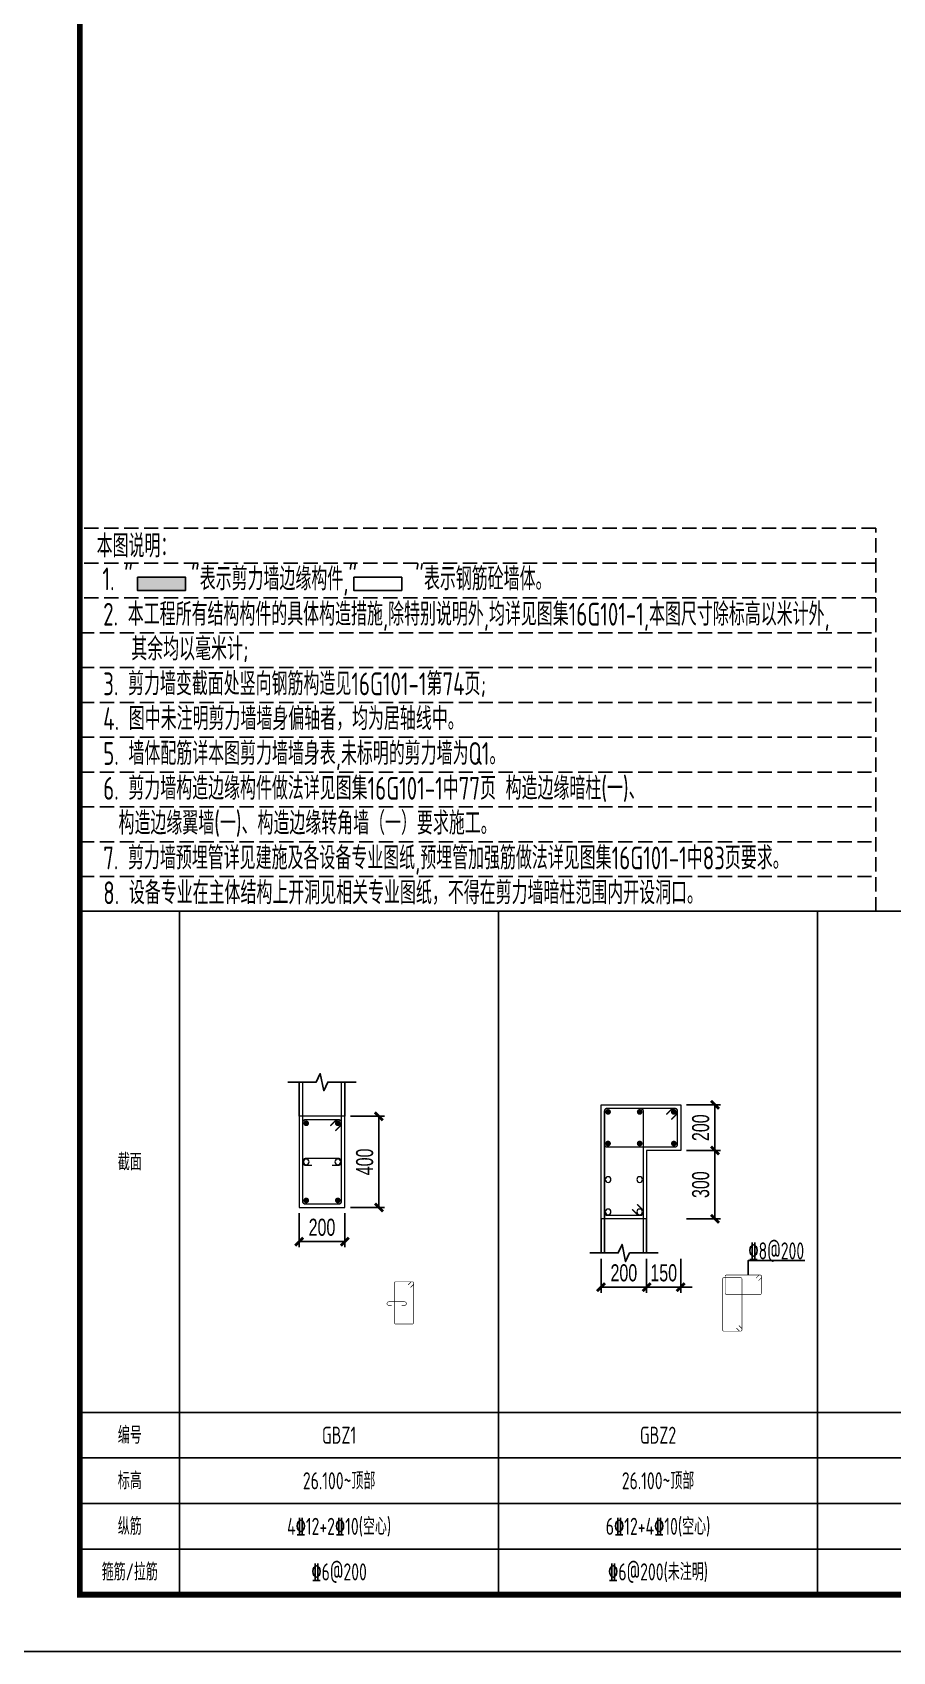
# Model space of a CAD drawing. Extents: x 393367 to 3005760, y 4998 to 826018.
# Drawn here: x 2341558 to 2356662, y 319762 to 348197 of the extents above; entities that cross this region are included whole.
import ezdxf
from ezdxf.enums import TextEntityAlignment as Align

# ---------------------------------------------------------------- set-up
doc = ezdxf.new("R2010")
doc.units = 0
doc.header["$LTSCALE"] = 1000
doc.linetypes.add('DASH', pattern=[0.35, 0.25, -0.1])
doc.layers.get('0').update_dxf_attribs({"linetype": 'CONTINUOUS'})
doc.layers.get('Defpoints').update_dxf_attribs({"linetype": 'CONTINUOUS'})
for name, color, linetype in [('-TK', 7, 'CONTINUOUS'), ('HATCH', 254, 'CONTINUOUS'), ('link-墙筋', 6, 'CONTINUOUS'), ('outline-pdx', 7, 'CONTINUOUS'), ('S-文字', 7, 'CONTINUOUS'), ('S-表格线', 54, 'CONTINUOUS'), ('TAB', 7, 'CONTINUOUS'), ('tab-表头', 127, 'CONTINUOUS'), ('z-计算配筋', 7, 'CONTINUOUS'), ('z-详图标注', 3, 'CONTINUOUS')]:
    doc.layers.add(name, color=color, linetype=linetype)
for name, color, linetype, lineweight in [('link', 6, 'CONTINUOUS', 18), ('outline', 7, 'CONTINUOUS', 18), ('REIN', 1, 'CONTINUOUS', 18)]:
    doc.layers.add(name, color=color, linetype=linetype, lineweight=lineweight)
doc.layers.add('yichutu', color=7, linetype='CONTINUOUS', true_color=0xffffff, plot=False)
doc.styles.add('BW_Dim', font='Bweng.shx', dxfattribs={"width": 0.7, "bigfont": 'hztxt.shx'})
doc.styles.add('BW_Rein', font='Tssdeng.shx', dxfattribs={"width": 0.7, "bigfont": 'hztxt.shx'})
doc.styles.add('TSSD_Rein', font='Tssdeng.shx', dxfattribs={"width": 0.7, "bigfont": 'hztxt.shx'})
doc.dimstyles.new('Cyz_25_100', dxfattribs={"dimtxt": 300, "dimasz": 100, "dimexe": 100, "dimexo": 100, "dimgap": 100, "dimtad": 1, "dimdec": 0, "dimlfac": 0.25, "dimzin": 0, "dimdsep": 46, "dimtxsty": 'BW_Dim', "dimblk": '_bwk', "dimcen": 0, "dimclrt": 7, "dimadec": 0, "dimazin": 0, "dimtfac": 1, "dimtdec": 0, "dimtix": 1, "dimtmove": 2, "dimatfit": 0, "dimfxl": 1, "dimtolj": 1, "dimtzin": 0, "dimarcsym": 0})

# ---------------------------------------------------------------- blocks, each defined once
blk = doc.blocks.new('_bwk')
blk.add_line((-1, 0), (0, 0))
at = {"const_width": 0.5}
blk.add_lwpolyline([(-0.7, -0.7), (0.7, 0.7)], dxfattribs=at)
blk = doc.blocks.new('*D498')
at = {"layer": 'Defpoints', "color": 0, "transparency": 16777216}
for p in [(2347043, 329162), (2347643, 329162), (2347043, 327562)]:
    blk.add_point(p, dxfattribs=at)
at = {"layer": 'z-详图标注', "color": 0, "lineweight": -2, "transparency": 16777216}
for p, q in [((2347143, 329162), (2347743, 329162)), ((2347643, 327662), (2347643, 329062)), ((2347143, 327562), (2347743, 327562))]:
    blk.add_line(p, q, dxfattribs=at)
at = {"layer": 'z-详图标注', "color": 0, "lineweight": -2, "transparency": 16777216, "xscale": 100, "yscale": 100, "zscale": 100}
for p, rotation in [((2347643, 329162), 90), ((2347643, 327562), 270)]:
    blk.add_blockref('_bwk', p, dxfattribs=dict(at, rotation=rotation))
at = {"layer": 'z-详图标注', "color": 7, "transparency": 16777216, "insert": (2347393, 328362), "char_height": 300, "attachment_point": 5, "rotation": 90, "style": 'BW_Dim'}
blk.add_mtext('\\A1;400', dxfattribs=at)
blk = doc.blocks.new('*D499')
at = {"layer": 'Defpoints', "color": 0, "transparency": 16777216}
for p in [(2346243, 327562), (2347043, 327562), (2347043, 326962)]:
    blk.add_point(p, dxfattribs=at)
at = {"layer": 'z-详图标注', "color": 0, "lineweight": -2, "transparency": 16777216}
for p, q in [((2346243, 327462), (2346243, 326862)), ((2347043, 327462), (2347043, 326862)), ((2346343, 326962), (2346943, 326962))]:
    blk.add_line(p, q, dxfattribs=at)
at = {"layer": 'z-详图标注', "color": 0, "lineweight": -2, "transparency": 16777216, "xscale": 100, "yscale": 100, "zscale": 100, "rotation": 180}
blk.add_blockref('_bwk', (2346243, 326962), dxfattribs=at)
at = {"layer": 'z-详图标注', "color": 0, "lineweight": -2, "transparency": 16777216, "xscale": 100, "yscale": 100, "zscale": 100}
blk.add_blockref('_bwk', (2347043, 326962), dxfattribs=at)
at = {"layer": 'z-详图标注', "color": 7, "transparency": 16777216, "insert": (2346643, 327212), "char_height": 300, "attachment_point": 5, "style": 'BW_Dim'}
blk.add_mtext('\\A1;200', dxfattribs=at)
blk = doc.blocks.new('*D500')
at = {"layer": 'Defpoints', "color": 0, "transparency": 16777216}
for p in [(2352943, 328562), (2353543, 328562), (2352943, 327362)]:
    blk.add_point(p, dxfattribs=at)
at = {"layer": 'z-详图标注', "color": 0, "lineweight": -2, "transparency": 16777216}
for p, q in [((2353043, 328562), (2353643, 328562)), ((2353543, 327462), (2353543, 328462)), ((2353043, 327362), (2353643, 327362))]:
    blk.add_line(p, q, dxfattribs=at)
at = {"layer": 'z-详图标注', "color": 0, "lineweight": -2, "transparency": 16777216, "xscale": 100, "yscale": 100, "zscale": 100}
for p, rotation in [((2353543, 328562), 90), ((2353543, 327362), 270)]:
    blk.add_blockref('_bwk', p, dxfattribs=dict(at, rotation=rotation))
at = {"layer": 'z-详图标注', "color": 7, "transparency": 16777216, "insert": (2353293, 327962), "char_height": 300, "attachment_point": 5, "rotation": 90, "style": 'BW_Dim'}
blk.add_mtext('\\A1;300', dxfattribs=at)
blk = doc.blocks.new('*D501')
at = {"layer": 'Defpoints', "color": 0, "transparency": 16777216}
for p in [(2352943, 329362), (2353543, 329362), (2352943, 328562)]:
    blk.add_point(p, dxfattribs=at)
at = {"layer": 'z-详图标注', "color": 0, "lineweight": -2, "transparency": 16777216}
for p, q in [((2353043, 329362), (2353643, 329362)), ((2353543, 328662), (2353543, 329262)), ((2353043, 328562), (2353643, 328562))]:
    blk.add_line(p, q, dxfattribs=at)
at = {"layer": 'z-详图标注', "color": 0, "lineweight": -2, "transparency": 16777216, "xscale": 100, "yscale": 100, "zscale": 100}
for p, rotation in [((2353543, 329362), 90), ((2353543, 328562), 270)]:
    blk.add_blockref('_bwk', p, dxfattribs=dict(at, rotation=rotation))
at = {"layer": 'z-详图标注', "color": 7, "transparency": 16777216, "insert": (2353293, 328962), "char_height": 300, "attachment_point": 5, "rotation": 90, "style": 'BW_Dim'}
blk.add_mtext('\\A1;200', dxfattribs=at)
blk = doc.blocks.new('*D502')
at = {"layer": 'Defpoints', "color": 0, "transparency": 16777216}
for p in [(2351543, 326762), (2352343, 326762), (2352343, 326162)]:
    blk.add_point(p, dxfattribs=at)
at = {"layer": 'z-详图标注', "color": 0, "lineweight": -2, "transparency": 16777216}
for p, q in [((2351543, 326662), (2351543, 326062)), ((2352343, 326662), (2352343, 326062)), ((2351643, 326162), (2352243, 326162))]:
    blk.add_line(p, q, dxfattribs=at)
at = {"layer": 'z-详图标注', "color": 0, "lineweight": -2, "transparency": 16777216, "xscale": 100, "yscale": 100, "zscale": 100, "rotation": 180}
blk.add_blockref('_bwk', (2351543, 326162), dxfattribs=at)
at = {"layer": 'z-详图标注', "color": 0, "lineweight": -2, "transparency": 16777216, "xscale": 100, "yscale": 100, "zscale": 100}
blk.add_blockref('_bwk', (2352343, 326162), dxfattribs=at)
at = {"layer": 'z-详图标注', "color": 7, "transparency": 16777216, "insert": (2351943, 326412), "char_height": 300, "attachment_point": 5, "style": 'BW_Dim'}
blk.add_mtext('\\A1;200', dxfattribs=at)
blk = doc.blocks.new('*D503')
at = {"layer": 'Defpoints', "color": 0, "transparency": 16777216}
for p in [(2352343, 326762), (2352943, 326762), (2352943, 326162)]:
    blk.add_point(p, dxfattribs=at)
at = {"layer": 'z-详图标注', "color": 0, "lineweight": -2, "transparency": 16777216}
for p, q in [((2352343, 326662), (2352343, 326062)), ((2352943, 326662), (2352943, 326062)), ((2352243, 326162), (2352143, 326162)), ((2352343, 326162), (2352943, 326162)), ((2353043, 326162), (2353143, 326162))]:
    blk.add_line(p, q, dxfattribs=at)
at = {"layer": 'z-详图标注', "color": 0, "lineweight": -2, "transparency": 16777216, "xscale": 100, "yscale": 100, "zscale": 100}
blk.add_blockref('_bwk', (2352343, 326162), dxfattribs=at)
at = {"layer": 'z-详图标注', "color": 0, "lineweight": -2, "transparency": 16777216, "xscale": 100, "yscale": 100, "zscale": 100, "rotation": 180}
blk.add_blockref('_bwk', (2352943, 326162), dxfattribs=at)
at = {"layer": 'z-详图标注', "color": 7, "transparency": 16777216, "insert": (2352643, 326412), "char_height": 300, "attachment_point": 5, "style": 'BW_Dim'}
blk.add_mtext('\\A1;150', dxfattribs=at)
blk = doc.blocks.new('*U40')
at = {"layer": 'HATCH'}
for points in [[(5140097, 756132), (5140097, 756363), (5140942, 756132)], [(5140097, 756363), (5140942, 756132), (5140942, 756363)]]:
    blk.add_solid(points, dxfattribs=at)
blk = doc.blocks.new('A1')
blk.add_lwpolyline([(0, 59400), (0, 0), (84100, 0), (84100, 59400)], close=True)
at = {"const_width": 100}
blk.add_lwpolyline([(2500, 58400), (2500, 1000), (83100, 1000), (83100, 58400)], close=True, dxfattribs=at)
blk = doc.blocks.new('yct-841-594-84100-59400-100-1000')
at = {"layer": 'yichutu', "color": 7, "true_color": 0xffffff}
blk.add_lwpolyline([(0, 0), (0, 59400), (84100, 59400), (84100, 0)], close=True, dxfattribs=at)

msp = doc.modelspace()

# ---------------------------------------------------------------- linework, layer by layer
at = {"layer": '-TK'}
msp.add_line((2342393.38356, 319762.12225), (2415993.38356, 319762.12225), dxfattribs=at)
at = {"layer": 'link', "color": 1}
for points, const_width in [([(2352777.39952, 329107.75164), (2352869.32307, 329199.67586, 0.1989123674), (2352883.38182, 329233.61704), (2352883.38174, 329254.12313, 0.4142135624), (2352835.38156, 329302.12296), (2351651.38264, 329302.11859, 0.414212481), (2351603.38282, 329254.11859), (2351603.38282, 328670.11859, 0.4142146437), (2351651.38299, 328622.11859), (2352835.38407, 328622.12296, 0.4142135624), (2352883.3839, 328670.12313), (2352883.38174, 329254.12313, 0.4142135624), (2352835.38156, 329302.12296), (2352814.87547, 329302.12288, 0.1989123674), (2352780.93439, 329288.06388), (2352689.01085, 329196.13966)], 25), ([(2352089.01171, 327528.1039), (2352180.9356, 327436.18002, 0.1989123674), (2352214.87672, 327422.12114), (2352235.38282, 327422.12114, 0.4142135624), (2352283.38282, 327470.12114), (2352283.38282, 329254.12074, 0.4142146437), (2352235.38264, 329302.12074), (2351651.38264, 329302.11859, 0.414212481), (2351603.38282, 329254.11859), (2351603.38282, 327470.12114, 0.4142135624), (2351651.38282, 327422.12114), (2352235.38282, 327422.12114, 0.4142135624), (2352283.38282, 327470.12114), (2352283.38282, 327490.62724, 0.1989123674), (2352269.32394, 327524.56836), (2352177.40006, 327616.49224)], 25), ([(2346789.01245, 328996.13949), (2346880.93633, 329088.06337, -0.1989123674), (2346914.87746, 329102.12225), (2346935.38356, 329102.12225, -0.4142135624), (2346983.38356, 329054.12225), (2346983.38356, 327670.12225, -0.4142135624), (2346935.38356, 327622.12225), (2346351.38356, 327622.12225, -0.4142135624), (2346303.38356, 327670.12225), (2346303.38356, 329054.12225, -0.4142135624), (2346351.38356, 329102.12225), (2346935.38356, 329102.12225, -0.4142135624), (2346983.38356, 329054.12225), (2346983.38356, 329033.61615, -0.1989123674), (2346969.32468, 328999.67503), (2346877.4008, 328907.75115)], 25), ([(2348155.19249, 326202.43827), (2348201.15443, 326248.40021, -0.1989123674), (2348218.12499, 326255.42964), (2348228.37804, 326255.42964, -0.4142135624), (2348252.37804, 326231.42964), (2348252.37804, 325539.42964, -0.4142135624), (2348228.37804, 325515.42964), (2347936.37804, 325515.42964, -0.4142135624), (2347912.37804, 325539.42964), (2347912.37804, 326231.42964, -0.4142135624), (2347936.37804, 326255.42964), (2348228.37804, 326255.42964, -0.4142135624), (2348252.37804, 326231.42964), (2348252.37804, 326221.1766, -0.1989123674), (2348245.34861, 326204.20603), (2348199.38666, 326158.24409)], 10), ([(2353919.31954, 325442.58811), (2353965.28148, 325396.62617, 0.1989123674), (2353982.25205, 325389.59673), (2353992.50509, 325389.59673, 0.4142135624), (2354016.50509, 325413.59673), (2354016.50509, 326305.59653, 0.4142146437), (2353992.50501, 326329.59653), (2353700.50501, 326329.59545, 0.414212481), (2353676.50509, 326305.59545), (2353676.50509, 325413.59673, 0.4142135624), (2353700.50509, 325389.59673), (2353992.50509, 325389.59673, 0.4142135624), (2354016.50509, 325413.59673), (2354016.50509, 325423.84978, 0.1989123674), (2354009.47566, 325440.82034), (2353963.51372, 325486.78228)], 10), ([(2354308.51328, 326277.41215), (2354354.47505, 326323.37426, 0.1989123674), (2354361.50443, 326340.34484), (2354361.50439, 326350.59789, 0.4142135624), (2354337.5043, 326374.5978), (2353745.50484, 326374.59562, 0.414212481), (2353721.50493, 326350.59562), (2353721.50493, 326058.59562, 0.4142146437), (2353745.50502, 326034.59562), (2354337.50556, 326034.5978, 0.4142135624), (2354361.50547, 326058.59789), (2354361.50439, 326350.59789, 0.4142135624), (2354337.5043, 326374.5978), (2354327.25125, 326374.59777, 0.1989123674), (2354310.28071, 326367.56827), (2354264.31894, 326321.60616)], 10)]:
    msp.add_lwpolyline(points, format="xyb", dxfattribs=dict(at, const_width=const_width))
at = {"layer": 'link'}
for points, const_width in [([(2346465.88356, 328299.62225), (2346365.88356, 328299.62225, -1), (2346365.88356, 328424.62225), (2346920.88356, 328424.62225, -1), (2346920.88356, 328299.62225), (2346820.88356, 328299.62225)], 25), ([(2347865.9612, 325842.91142), (2347815.9612, 325842.91142, -1), (2347815.9612, 325905.41142), (2348093.4612, 325905.41142, -1), (2348093.4612, 325842.91142), (2348043.4612, 325842.91142)], 10)]:
    msp.add_lwpolyline(points, format="xyb", dxfattribs=dict(at, const_width=const_width))
at = {"layer": 'link-墙筋', "const_width": 25}
for points in [[(2346303.38356, 328997.12225), (2346303.38356, 329762.12225)], [(2346983.38356, 328997.12225), (2346983.38356, 329762.12225)], [(2351603.38282, 327527.12114), (2351603.38282, 326762.12114)], [(2352283.38282, 327527.12114), (2352283.38282, 326762.12114)]]:
    msp.add_lwpolyline(points, dxfattribs=at)
at = {"layer": 'outline'}
for points in [[(2352343.38282, 328562.12114), (2352343.38282, 327362.12114), (2351543.38282, 327362.12114), (2351543.38282, 329362.11819), (2352943.38134, 329362.12336), (2352943.38429, 328562.12336)], [(2347043.38356, 329162.12225), (2346243.38356, 329162.12225), (2346243.38356, 327562.12225), (2347043.38356, 327562.12225)]]:
    msp.add_lwpolyline(points, close=True, dxfattribs=at)
at = {"layer": 'outline-pdx'}
for points in [[(2346043.38356, 329762.12225), (2346543.38356, 329762.12225), (2346613.38356, 329912.12225), (2346673.38356, 329612.12225), (2346743.38356, 329762.12225), (2347243.38356, 329762.12225)], [(2346243.38356, 329162.12225), (2346243.38356, 329762.12225)], [(2347043.38356, 329162.12225), (2347043.38356, 329762.12225)], [(2351543.38282, 327362.12114), (2351543.38282, 326762.12114)], [(2352343.38282, 327362.12114), (2352343.38282, 326762.12114)], [(2351343.38282, 326762.12114), (2351843.38282, 326762.12114), (2351913.38282, 326912.12114), (2351973.38282, 326612.12114), (2352043.38282, 326762.12114), (2352543.38282, 326762.12114)]]:
    msp.add_lwpolyline(points, dxfattribs=at)
at = {"layer": 'REIN', "const_width": 50}
for points in [[(2351640.88282, 329239.61864, 1), (2351690.88282, 329239.61864, 1)], [(2352195.88282, 329239.62069, 1), (2352245.88282, 329239.62069, 1)], [(2352795.88179, 329239.6229, 1), (2352845.88179, 329239.6229, 1)], [(2346340.88356, 329039.62225, 1), (2346390.88356, 329039.62225, 1)], [(2346895.88356, 329039.62225, 1), (2346945.88356, 329039.62225, 1)], [(2351640.88282, 328684.61864, 1), (2351690.88282, 328684.61864, 1)], [(2352195.88282, 328684.62069, 1), (2352245.88282, 328684.62069, 1)], [(2352795.88384, 328684.6229, 1), (2352845.88384, 328684.6229, 1)], [(2346340.88356, 327684.62225, 1), (2346390.88356, 327684.62225, 1)], [(2346895.88356, 327684.62225, 1), (2346945.88356, 327684.62225, 1)]]:
    msp.add_lwpolyline(points, format="xyb", close=True, dxfattribs=at)
at = {"layer": 'REIN'}
for points in [[(2346315.88356, 328362.12225, 1), (2346415.88356, 328362.12225, 1)], [(2346870.88356, 328362.12225, 1), (2346970.88356, 328362.12225, 1)], [(2351615.88282, 328052.08869, 1), (2351715.88282, 328052.08869, 1)], [(2352170.88282, 328052.08869, 1), (2352270.88282, 328052.08869, 1)], [(2351615.88282, 327484.62114, 1), (2351715.88282, 327484.62114, 1)], [(2352170.88282, 327484.62114, 1), (2352270.88282, 327484.62114, 1)]]:
    msp.add_lwpolyline(points, format="xyb", close=True, dxfattribs=at)
at = {"layer": 'S-文字'}
for points in [[(2343402.85687, 338627.9573), (2344247.65635, 338627.9573), (2344247.65635, 338397.23052), (2343402.85687, 338397.23052)], [(2347199.32529, 338627.9573), (2348044.12477, 338627.9573), (2348044.12477, 338397.23052), (2347199.32529, 338397.23052)]]:
    msp.add_lwpolyline(points, close=True, dxfattribs=at)
at = {"layer": 'S-表格线', "linetype": 'DASH'}
for p, q in [((2342393.38356, 332762.12225), (2342393.38356, 339488.88816)), ((2356368.49793, 339488.88816), (2342393.38356, 339488.88816)), ((2356368.49793, 332762.12225), (2356368.49793, 339488.88816)), ((2356368.49793, 338877.36399), (2342393.38356, 338877.36399)), ((2356368.49793, 338265.83982), (2342393.38356, 338265.83982)), ((2342393.38356, 337654.31564), (2356368.49793, 337654.31564)), ((2342393.38356, 337042.79147), (2356368.49793, 337042.79147)), ((2342393.38356, 336431.26729), (2356368.49793, 336431.26729)), ((2342393.38356, 335819.74312), (2356368.49793, 335819.74312)), ((2342393.38356, 335208.21895), (2356368.49793, 335208.21895)), ((2342393.38356, 334596.69477), (2356368.49793, 334596.69477)), ((2342393.38356, 333985.1706), (2356368.49793, 333985.1706)), ((2342393.38356, 333373.64642), (2356368.49793, 333373.64642)), ((2342393.38356, 332762.12225), (2356368.49793, 332762.12225))]:
    msp.add_line(p, q, dxfattribs=at)
at = {"layer": 'TAB'}
for points in [[(2344143.38356, 320762.12225), (2344143.38356, 332762.12225), (2349743.38356, 332762.12225), (2349743.38356, 320762.12225), (2344143.38356, 320762.12225), (2344143.38356, 323962.12225), (2349743.38356, 323962.12225), (2349743.38356, 323162.12225), (2344143.38356, 323162.12225), (2344143.38356, 322362.12225), (2349743.38356, 322362.12225), (2349743.38356, 321562.12225), (2344143.38356, 321562.12225), (2344143.38356, 320762.12225)], [(2349743.38356, 320762.12225), (2349743.38356, 332762.12225), (2355343.38356, 332762.12225), (2355343.38356, 320762.12225), (2349743.38356, 320762.12225), (2349743.38356, 323962.12225), (2355343.38356, 323962.12225), (2355343.38356, 323162.12225), (2349743.38356, 323162.12225), (2349743.38356, 322362.12225), (2355343.38356, 322362.12225), (2355343.38356, 321562.12225), (2349743.38356, 321562.12225), (2349743.38356, 320762.12225)], [(2355343.38356, 320762.12225), (2355343.38356, 332762.12225), (2360943.38356, 332762.12225), (2360943.38356, 320762.12225), (2355343.38356, 320762.12225), (2355343.38356, 323962.12225), (2360943.38356, 323962.12225), (2360943.38356, 323162.12225), (2355343.38356, 323162.12225), (2355343.38356, 322362.12225), (2360943.38356, 322362.12225), (2360943.38356, 321562.12225), (2355343.38356, 321562.12225), (2355343.38356, 320762.12225)]]:
    msp.add_lwpolyline(points, dxfattribs=at)
at = {"layer": 'tab-表头'}
msp.add_lwpolyline([(2342393.38356, 320762.12225), (2342393.38356, 332762.12225), (2344143.38356, 332762.12225), (2344143.38356, 320762.12225), (2342393.38356, 320762.12225), (2342393.38356, 321562.12225), (2344143.38356, 321562.12225), (2344143.38356, 322362.12225), (2342393.38356, 322362.12225), (2342393.38356, 323162.12225), (2344143.38356, 323162.12225), (2344143.38356, 323962.12225), (2342393.38356, 323962.12225), (2342393.38356, 320762.12225)], dxfattribs=at)
at = {"layer": 'z-计算配筋'}
msp.add_lwpolyline([(2354125.76554, 326374.59702), (2354125.76554, 326628.35374), (2355119.41972, 326628.35374)], dxfattribs=at)

# ---------------------------------------------------------------- block references
at = {"layer": '-TK'}
msp.add_blockref('A1', (2339893.38356, 319762.12225), dxfattribs=at)
at = {"layer": 'HATCH'}
msp.add_blockref('*U40', (-2796693.95288, -417734.82342), dxfattribs=at)
at = {"layer": 'yichutu'}
msp.add_blockref('yct-841-594-84100-59400-100-1000', (2339893.38356, 319762.12225), dxfattribs=at)

# ---------------------------------------------------------------- texts
at = {"layer": 'S-文字', "style": 'TSSD_Rein', "width": 0.7}
for s, p in [('本图说明：', (2342686.27153, 338978.71761)), ('1. "      "表示剪力墙边缘构件,"      "表示钢筋砼墙体。', (2342788.0015, 338399.7576)), ('2. 本工程所有结构构件的具体构造措施,除特别说明外,均详见图集16G101-1,本图尺寸除标高以米计外,', (2342801.51996, 337779.45598)), ('其余均以毫米计;', (2343294.12207, 337167.9318)), ('3. 剪力墙变截面处竖向钢筋构造见16G101-1第74页;', (2342801.51996, 336556.40763)), ('4. 图中未注明剪力墙墙身偏轴者，均为居轴线中。', (2342801.51996, 335944.88345)), ('6. 剪力墙构造边缘构件做法详见图集16G101-1中77页 构造边缘暗柱(一)、', (2342801.51996, 334721.83511)), ('构造边缘翼墙(一)、构造边缘转角墙（一）要求施工。', (2343070.76138, 334110.31093)), ('7. 剪力墙预埋管详见建施及各设备专业图纸,预埋管加强筋做法详见图集16G101-1中83页要求。', (2342801.51996, 333498.78676)), ('8. 设备专业在主体结构上开洞见相关专业图纸，不得在剪力墙暗柱范围内开设洞口。', (2342801.51996, 332887.26258))]:
    msp.add_text(s, height=400, dxfattribs=at).set_placement(p)
at = {"layer": 'S-文字', "color": 3, "style": 'TSSD_Rein', "width": 0.7}
msp.add_text('5. 墙体配筋详本图剪力墙墙身表,未标明的剪力墙为Q1。', height=400, dxfattribs=at).set_placement((2342801.51996, 335333.35928))
at = {"layer": 'tab-表头', "style": 'BW_Rein', "width": 0.7}
for s, p in [('截面', (2343268.38356, 328362.12225)), ('编号', (2343268.38356, 323562.12225)), ('标高', (2343268.38356, 322762.12225)), ('纵筋', (2343268.38356, 321962.12225)), ('箍筋/拉筋', (2343268.38356, 321162.12225))]:
    msp.add_text(s, height=300, dxfattribs=at).set_placement(p, align=Align.MIDDLE_CENTER)
at = {"layer": 'z-计算配筋', "style": 'TSSD_Rein', "width": 0.7}
for s, p in [('%%1328@200', (2354619.02238, 326799.04826)), ('GBZ1', (2346943.38356, 323562.12225)), ('GBZ2', (2352543.38356, 323562.12225)), ('26.100~顶部', (2346943.38356, 322762.12225)), ('26.100~顶部', (2352543.38356, 322762.12225)), ('4%%13212+2%%13210(空心)', (2346943.38356, 321962.12225)), ('6%%13212+4%%13210(空心)', (2352543.38356, 321962.12225)), ('%%1326@200', (2346943.38356, 321162.12225)), ('%%1326@200(未注明)', (2352543.38356, 321162.12225))]:
    msp.add_text(s, height=300, dxfattribs=at).set_placement(p, align=Align.MIDDLE_CENTER)

# ---------------------------------------------------------------- dimensions: what is measured, and where the dimension line sits
at = {"layer": 'z-详图标注'}
for base, p1, p2, picture, middle in [((2353543.38429, 329362.11819), (2352943.38429, 328562.12114), (2352943.38429, 329362.11819), '*D501', (2353293.38429, 328962.11966)), ((2347643.38356, 329162.12225), (2347043.38356, 327562.12225), (2347043.38356, 329162.12225), '*D498', (2347393.38356, 328362.12225)), ((2353543.38429, 328562.12114), (2352943.38429, 327362.12114), (2352943.38429, 328562.12114), '*D500', (2353293.38429, 327962.12114))]:
    dim = msp.add_linear_dim(base=base, p1=p1, p2=p2, angle=90, dimstyle='Cyz_25_100', dxfattribs=at)
    dim.commit()
    dim.dimension.update_dxf_attribs({"geometry": picture, "text_midpoint": middle})
for base, p1, p2, picture, middle in [((2347043.38356, 326962.12225), (2346243.38356, 327562.12225), (2347043.38356, 327562.12225), '*D499', (2346643.38356, 327212.12225)), ((2352343.38282, 326162.12114), (2351543.38282, 326762.12114), (2352343.38282, 326762.12114), '*D502', (2351943.38282, 326412.12114)), ((2352943.38134, 326162.12114), (2352343.38282, 326762.12114), (2352943.38134, 326762.12114), '*D503', (2352643.38208, 326412.12114))]:
    dim = msp.add_linear_dim(base=base, p1=p1, p2=p2, dimstyle='Cyz_25_100', dxfattribs=at)
    dim.commit()
    dim.dimension.update_dxf_attribs({"geometry": picture, "text_midpoint": middle})

doc.saveas('drawing.dxf')
